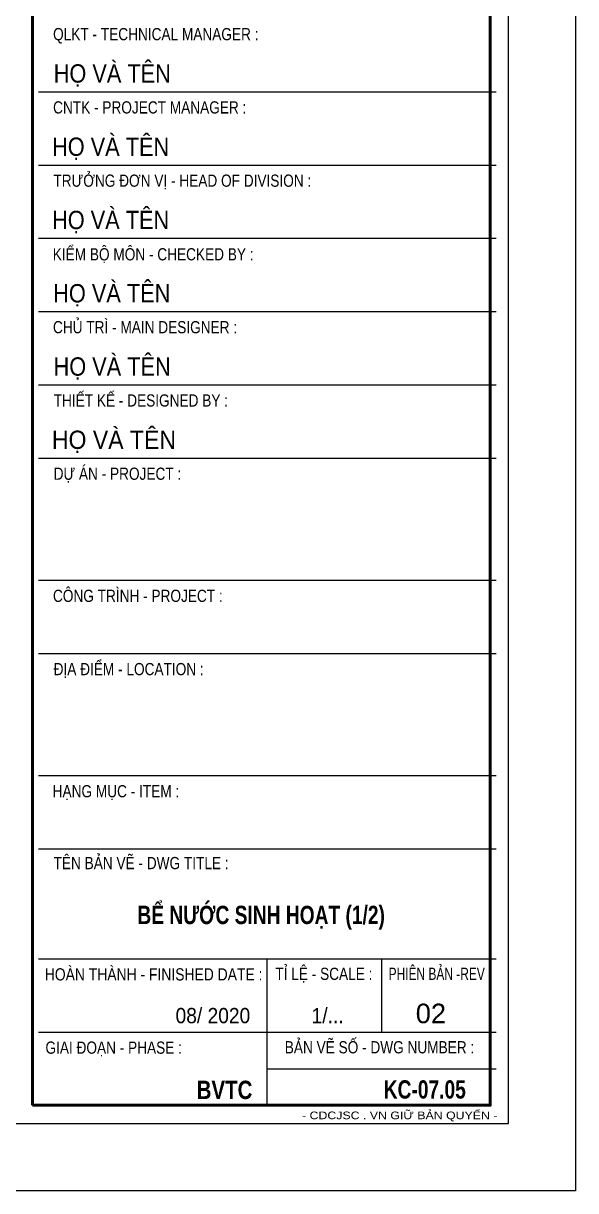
# Model space of a CAD drawing. Header units: millimetres. Extents: x 49116 to 95141, y 45601 to 60451.
# Drawn here: x 67878 to 70141, y 45601 to 50381 of the extents above; entities that cross this region are included whole.
import ezdxf
from ezdxf.enums import TextEntityAlignment as Align

# ---------------------------------------------------------------- set-up
doc = ezdxf.new("R2010")
doc.units = ezdxf.units.MM
doc.header["$MEASUREMENT"] = 0
doc.layers.get('DEFPOINTS').update_dxf_attribs({"color": 252})
doc.layers.add('CDC -TEXT KHUNG', color=7, linetype='Continuous')
doc.layers.add('CDC-KHUNGTEN', color=7, linetype='Continuous')
doc.styles.add('arial', font='arial.ttf', dxfattribs={"width": 0.6})
doc.styles.add('Arial_B_3', font='arialbd.ttf', dxfattribs={"width": 0.75, "height": 3})
doc.styles.add('KT CDC', font='arial.ttf', dxfattribs={"width": 0.85, "height": 200})

# ---------------------------------------------------------------- blocks, each defined once
blk = doc.blocks.new('KHUNG DOC A1')
at = {"layer": 'CDC-KHUNGTEN', "color": 6, "lineweight": 25}
for p, q in [((-3, 169), (-78, 169)), ((-3, 157), (-78, 157)), ((-3, 145), (-78, 145)), ((-3, 133), (-78, 133)), ((-3, 121), (-78, 121)), ((-3, 109), (-78, 109)), ((-3, 89), (-78, 89)), ((-3, 77), (-78, 77)), ((-3, 57), (-78, 57)), ((-3, 45), (-78, 45)), ((-3, 27), (-78, 27)), ((-40.5, 3), (-40.5, 27)), ((-21.75, 15), (-21.75, 27)), ((-3, 15), (-78, 15)), ((-40.5, 9), (-3, 9))]:
    blk.add_line(p, q, dxfattribs=at)
at = {"layer": 'CDC -TEXT KHUNG', "color": 7, "style": 'Arial_B_3', "width": 0.8}
blk.add_text('BVTC', height=3, dxfattribs=at).set_placement((-42.95, 4.08), align=Align.RIGHT)
at = {"layer": 'CDC -TEXT KHUNG', "color": 6, "style": 'KT CDC', "width": 1.15}
blk.add_text('- CDCJSC . VN GIỮ BẢN QUYỂN -', height=1.2569, dxfattribs=at).set_placement((-34.81, 0.77))
at = {"layer": 'CDC-KHUNGTEN', "color": 6, "style": 'arial'}
for s, width, p in [('QLKT - TECHNICAL MANAGER :', 0.8, (-75.6, 177.5)), ('CNTK - PROJECT MANAGER :', 0.8, (-75.6, 165.5)), ('TRƯỞNG ĐƠN VỊ - HEAD OF DIVISION :', 0.8, (-75.55, 153.5)), ('KIỂM BỘ MÔN - CHECKED BY :', 0.8, (-75.66, 141.44)), ('CHỦ TRÌ - MAIN DESIGNER :', 0.8, (-75.62, 129.5)), ('THIẾT KẾ - DESIGNED BY :', 0.8, (-75.5, 117.5)), ('DỰ ÁN - PROJECT :  ', 0.8, (-75.51, 105.5)), ('CÔNG TRÌNH - PROJECT :  ', 0.8, (-75.62, 85.5)), ('ĐỊA ĐIỂM - LOCATION :', 0.8, (-75.51, 73.5)), ('HẠNG MỤC - ITEM : ', 0.8, (-75.67, 53.5)), ('TÊN BẢN VẼ - DWG TITLE :', 0.8, (-75.52, 41.73)), ('TỈ LỆ - SCALE :', 0.8, (-39.18, 23.59)), ('PHIÊN BẢN -REV', 0.7, (-20.62, 23.59)), ('GIAI ĐOẠN - PHASE :', 0.8, (-76.85, 11.5)), ('BẢN VẼ SỐ - DWG NUMBER :', 0.8, (-37.64, 11.56))]:
    blk.add_text(s, height=2, dxfattribs=dict(at, width=width)).set_placement(p)
at = {"layer": 'CDC-KHUNGTEN', "color": 7}
for style, width, p in [('KT CDC', 0.85, (-75.5, 170.56)), ('KT CDC', 0.85, (-75.77, 158.56)), ('KT CDC', 0.85, (-75.77, 146.56)), ('KT CDC', 0.85, (-75.58, 134.56)), ('KT CDC', 0.85, (-75.52, 122.56)), ('arial', 0.9, (-75.79, 110.56))]:
    blk.add_text('HỌ VÀ TÊN', height=3, dxfattribs=dict(at, style=style, width=width)).set_placement(p)
at = {"layer": 'CDC-KHUNGTEN', "color": 6, "style": 'arial', "width": 0.814645}
blk.add_text('HOÀN THÀNH - FINISHED DATE :', height=2, dxfattribs=at).set_placement((-76.96, 23.5), (-41.3, 23.5), align=Align.FIT)
at = {"layer": 'CDC-KHUNGTEN', "color": 7, "style": 'arial', "width": 0.9}
for s, p in [('08/ 2020', (-43.3, 16.5)), ('1/...', (-28, 16.5))]:
    blk.add_text(s, height=2.5, dxfattribs=at).set_placement(p, align=Align.RIGHT)
at = {"layer": 'CDC-KHUNGTEN', "color": 7, "style": 'KT CDC'}
blk.add_text('02', height=3.2, dxfattribs=at).set_placement((-11.21, 16.5), align=Align.RIGHT)
blk = doc.blocks.new('KHUNG A1')
at = {"layer": 'CDC-KHUNGTEN', "color": 8}
blk.add_lwpolyline([(10368.18, 709.17), (10447.22, 709.17), (10447.22, 1281.17), (9647.22, 1281.17), (9647.22, 709.17), (10368.18, 709.17)], dxfattribs=at)
at = {"layer": 'CDC-KHUNGTEN', "color": 255, "lineweight": 60}
blk.add_lwpolyline([(10369.22, 712.17), (10444.22, 712.17), (10444.22, 1278.17), (10369.22, 1278.17), (10369.22, 712.17)], dxfattribs=at)
at = {"layer": 'DEFPOINTS', "color": 1, "ltscale": 0.2}
blk.add_lwpolyline([(9617.22, 698.17), (9617.22, 1292.17), (10458.22, 1292.17), (10458.22, 698.17), (9617.22, 698.17)], close=True, dxfattribs=at)
at = {"layer": 'CDC-KHUNGTEN'}
blk.add_blockref('KHUNG DOC A1', (10448.2, 709.1), dxfattribs=at)

msp = doc.modelspace()

# ---------------------------------------------------------------- block references
at = {"xscale": 24.99999999999999, "yscale": 24.99999999999999, "zscale": 24.99999999999999}
msp.add_blockref('KHUNG A1', (-191314.8, 28147.01), dxfattribs=at)

# ---------------------------------------------------------------- texts
at = {"layer": 'CDC -TEXT KHUNG', "color": 6, "style": 'Arial_B_3', "width": 0.75}
msp.add_text('BỂ NƯỚC SINH HOẠT (1/2)', height=75, dxfattribs=at).set_placement((68852.45, 46692.95), align=Align.CENTER)
msp.add_text('KC-07.05', height=75, dxfattribs=at).set_placement((69690.79, 45978.31), align=Align.RIGHT)

doc.saveas('drawing.dxf')
